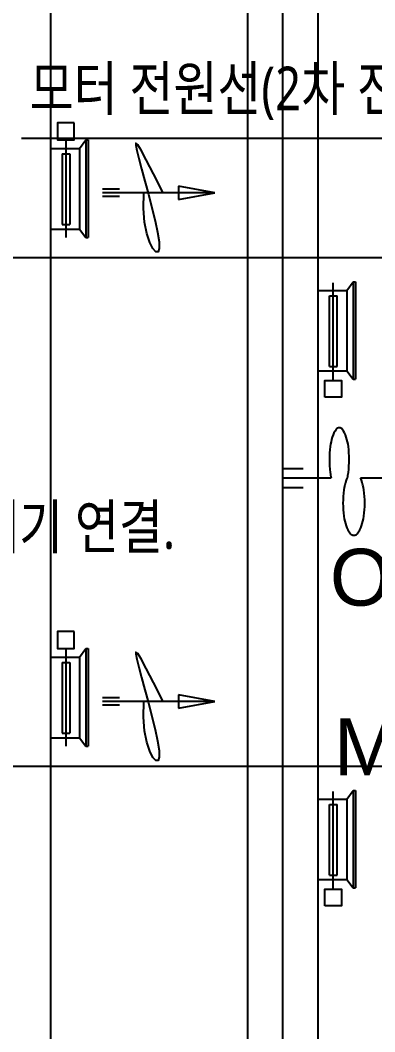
# Model space of a CAD drawing. Header units: millimetres. Extents: x 8533 to 164433, y 5768 to 115327.
# Drawn here: x 58016 to 60444, y 23595 to 30524 of the extents above; entities that cross this region are included whole.
import ezdxf
from ezdxf.enums import TextEntityAlignment as Align

# ---------------------------------------------------------------- set-up
doc = ezdxf.new("R2010")
doc.units = ezdxf.units.MM
doc.header["$LTSCALE"] = 250
for name, color, linetype in [('AA-XXXX-DIMS', 7, 'Continuous'), ('ARC', 8, 'Continuous'), ('FTEXT', 2, 'Continuous'), ('OUT', 4, 'Continuous'), ('p', 3, 'Continuous'), ('st', 4, 'Continuous'), ('전실제연_인버터', 3, 'Continuous')]:
    doc.layers.add(name, color=color, linetype=linetype)
doc.styles.add('DM', font='')
doc.styles.add('STYLE1', font='arial.ttf')
doc.styles.add('맑은고딕', font='')
doc.styles.get('DM').set_extended_font_data('Malgun Gothic')
doc.styles.get('맑은고딕').set_extended_font_data('Malgun Gothic')
doc.dimstyles.new('DIM_40', dxfattribs={"dimscale": 250, "dimtxt": 3, "dimasz": 1.5, "dimexe": 2, "dimexo": 2.5, "dimgap": 1, "dimtad": 1, "dimdec": 0, "dimzin": 0, "dimdsep": 46, "dimtxsty": '맑은고딕', "dimblk1": 'DIMDOT', "dimblk2": 'DIMDOT', "dimsah": 1, "dimcen": 0.09, "dimdle": 2, "dimclrd": 7, "dimclre": 7, "dimclrt": 3, "dimadec": 0, "dimazin": 0, "dimtfac": 1, "dimtdec": 0, "dimtix": 1, "dimtmove": 2, "dimatfit": 3, "dimldrblk": 'DIMDOT', "dimfxl": 1, "dimtolj": 1, "dimtzin": 0, "dimarcsym": 0})

# ---------------------------------------------------------------- blocks, each defined once
blk = doc.blocks.new('DIMDOT')
at = {"layer": 'AA-XXXX-DIMS'}
for p, q in [((0, -1.5), (0, 1.5)), ((-1.5, 0), (1.5, 0))]:
    blk.add_line(p, q, dxfattribs=at)
for radius in [0.5, 0.25]:
    blk.add_circle((0, 0), radius, dxfattribs=at)

msp = doc.modelspace()

# ---------------------------------------------------------------- linework, layer by layer
at = {"layer": 'ARC'}
for p, q in [((19210.6, 28899.9), (124753.7, 28899.9)), ((19210.6, 25415.1), (124753.6, 25415.1))]:
    msp.add_line(p, q, dxfattribs=at)
at = {"layer": 'OUT'}
for p, q in [((58329, 29705.1), (58329, 29036.9)), ((58421.2, 29645.3), (58465.8, 29705.1)), ((58465.8, 29705.1), (58481.5, 29705.1)), ((58465.8, 29705.1), (58465.8, 29036.9)), ((58481.5, 29705.1), (58481.5, 29036.9)), ((58224.9, 29645.3), (58421.2, 29645.3)), ((58303, 29608.9), (58303, 29125.3)), ((58303, 29608.9), (58355, 29608.9)), ((58355, 29608.9), (58355, 29125.3)), ((58421.2, 29645.3), (58421.2, 29094.1)), ((58303, 29125.3), (58355, 29125.3)), ((58224.9, 29094.1), (58421.2, 29094.1)), ((58421.2, 29094.1), (58465.8, 29036.9)), ((58465.8, 29036.9), (58481.5, 29036.9)), ((60159.5, 28056.8), (60159.5, 28725)), ((60251.7, 28673), (60296.3, 28732.8)), ((60296.3, 28732.8), (60311.9, 28732.8)), ((60296.3, 28732.8), (60296.3, 28064.6)), ((60311.9, 28732.8), (60311.9, 28064.6)), ((60055.4, 28673), (60251.7, 28673)), ((60133.4, 28153), (60133.4, 28636.6)), ((60133.4, 28636.6), (60185.5, 28636.6)), ((60185.5, 28153), (60185.5, 28636.6)), ((60251.7, 28673), (60251.7, 28121.8)), ((60133.4, 28153), (60185.5, 28153)), ((60055.4, 28121.8), (60251.7, 28121.8)), ((60251.7, 28121.8), (60296.3, 28064.6)), ((60296.3, 28064.6), (60311.9, 28064.6)), ((58329, 26220.3), (58329, 25552.1)), ((58421.2, 26160.5), (58465.8, 26220.3)), ((58465.8, 26220.3), (58481.5, 26220.3)), ((58465.8, 26220.3), (58465.8, 25552.1)), ((58481.5, 26220.3), (58481.5, 25552.1)), ((58224.9, 26160.5), (58421.2, 26160.5)), ((58421.2, 26160.5), (58421.2, 25609.3)), ((58303, 26124.1), (58303, 25640.5)), ((58303, 26124.1), (58355, 26124.1)), ((58355, 26124.1), (58355, 25640.5)), ((58303, 25640.5), (58355, 25640.5)), ((58224.9, 25609.3), (58421.2, 25609.3)), ((58421.2, 25609.3), (58465.8, 25552.1)), ((58465.8, 25552.1), (58481.5, 25552.1)), ((60159.5, 24572), (60159.5, 25240.2)), ((60251.7, 25188.2), (60296.3, 25248)), ((60296.3, 25248), (60311.9, 25248)), ((60296.3, 25248), (60296.3, 24579.8)), ((60311.9, 25248), (60311.9, 24579.8)), ((60055.4, 25188.2), (60251.7, 25188.2)), ((60251.7, 25188.2), (60251.7, 24637)), ((60133.4, 25151.8), (60185.5, 25151.8)), ((60133.4, 24668.2), (60133.4, 25151.8)), ((60185.5, 24668.2), (60185.5, 25151.8)), ((60055.4, 24637), (60251.7, 24637)), ((60133.4, 24668.2), (60185.5, 24668.2)), ((60251.7, 24637), (60296.3, 24579.8)), ((60296.3, 24579.8), (60311.9, 24579.8))]:
    msp.add_line(p, q, dxfattribs=at)
for points in [[(58271.2, 29820.6), (58271.2, 29705.1), (58386.7, 29705.1), (58386.7, 29820.6)], [(58386.7, 29820.6), (58271.2, 29820.6), (58271.2, 29705.1), (58386.7, 29705.1)]]:
    msp.add_lwpolyline(points, dxfattribs=at)
at = {"layer": 'OUT', "elevation": 0}
for points in [[(60101.7, 27941.3), (60101.7, 28056.8), (60217.2, 28056.8), (60217.2, 27941.3)], [(60101.7, 24456.5), (60101.7, 24572), (60217.2, 24572), (60217.2, 24456.5)]]:
    msp.add_lwpolyline(points, close=True, dxfattribs=at)
for points in [[(58271.2, 26335.8), (58271.2, 26220.3), (58386.7, 26220.3), (58386.7, 26335.8)], [(58386.7, 26335.8), (58271.2, 26335.8), (58271.2, 26220.3), (58386.7, 26220.3)]]:
    msp.add_lwpolyline(points, dxfattribs=at)
at = {"layer": 'p', "color": 4, "linetype": 'Continuous'}
for p, q in [((59574.8, 16846.5), (59574.8, 94152.9)), ((60055.4, 16846.5), (60055.4, 93679)), ((58224.9, 15017.4), (58224.9, 91125.6))]:
    msp.add_line(p, q, dxfattribs=at)
at = {"layer": 'p', "color": 1}
for p, q in [((59815.1, 16846.5), (59815.1, 93916)), ((58696.3, 29367.9), (58579.6, 29367.9)), ((59349.1, 29342), (58579.6, 29342)), ((58696.3, 29316.1), (58579.6, 29316.1)), ((58696.3, 25883.1), (58579.6, 25883.1)), ((59349.1, 25857.2), (58579.6, 25857.2)), ((58696.3, 25831.3), (58579.6, 25831.3))]:
    msp.add_line(p, q, dxfattribs=at)
at = {"layer": 'p', "color": 1, "linetype": 'Continuous'}
for p, q in [((59100.4, 29388.4), (59100.4, 29295.6)), ((59349.1, 29342), (59100.4, 29388.4)), ((59100.4, 29295.6), (59349.1, 29342)), ((59100.4, 25903.6), (59100.4, 25810.8)), ((59349.1, 25857.2), (59100.4, 25903.6)), ((59100.4, 25810.8), (59349.1, 25857.2))]:
    msp.add_line(p, q, dxfattribs=at)
at = {"layer": 'p', "color": 1}
for points in [[(58995.8, 29342), (58929.9, 29471.4), (58879.7, 29567.7), (58843.7, 29633.3), (58820.6, 29670.4), (58808.8, 29681.1), (58807, 29667.9), (58813.7, 29632.7), (58827.5, 29578), (58846.8, 29506.4), (58869.6, 29422.6), (58894.1, 29332), (58918.1, 29239.8), (58939.6, 29151.2), (58956.5, 29071.5), (58966.9, 29005.9), (58968.7, 28959.7), (58960.8, 28937), (58945.2, 28937.5), (58925.1, 28959.5), (58903.6, 29001.8), (58883.7, 29062.6), (58868.3, 29140.6), (58860.7, 29234.2), (58863.8, 29342)], [(58995.8, 25857.2), (58929.9, 25986.6), (58879.7, 26082.9), (58843.7, 26148.5), (58820.6, 26185.6), (58808.8, 26196.3), (58807, 26183.1), (58813.7, 26147.9), (58827.5, 26093.2), (58846.8, 26021.6), (58869.6, 25937.8), (58894.1, 25847.2), (58918.1, 25755), (58939.6, 25666.4), (58956.5, 25586.7), (58966.9, 25521.1), (58968.7, 25474.9), (58960.8, 25452.2), (58945.2, 25452.7), (58925.1, 25474.7), (58903.6, 25517), (58883.7, 25577.8), (58868.3, 25655.8), (58860.7, 25749.4), (58863.8, 25857.2)]]:
    msp.add_lwpolyline(points, dxfattribs=at)
at = {"layer": 'st', "color": 1}
for p, q in [((59813.9, 27454.5), (59954.5, 27454.5)), ((59816.8, 27389.1), (60145.7, 27389.1)), ((60254.8, 27389.1), (60256.6, 27389.1)), ((60347.2, 27389.1), (60652, 27389.1)), ((59813.9, 27323.6), (59954.5, 27323.6))]:
    msp.add_line(p, q, dxfattribs=at)
at = {"layer": 'st', "color": 1, "elevation": 0}
for points in [[(60256.6, 27389.1, 0.02484), (60263.3, 27426.2, 0.032193), (60269, 27515.3, 0.032193), (60263.3, 27604.4, 0.043567), (60249.1, 27668.9, 0.086075), (60221.7, 27722.3, 0.23532), (60201.1, 27732.5, 0.23532), (60180.6, 27722.3, 0.086075), (60153.1, 27668.9, 0.043567), (60139, 27604.4, 0.032193), (60133.2, 27515.3, 0.032193), (60139, 27426.2, 0.02484), (60145.7, 27389.1)], [(60254.8, 27389.1, 0.025799), (60248.2, 27372.6, 0.046785), (60232.7, 27306.9, 0.034822), (60226.4, 27216.5, 0.034822), (60232.7, 27126.2, 0.046785), (60248.2, 27060.5, 0.089905), (60277.9, 27006.8, 0.225171), (60301, 26995.9, 0.225171), (60324.1, 27006.8, 0.089905), (60353.8, 27060.5, 0.046785), (60369.3, 27126.2, 0.034822), (60375.6, 27216.5, 0.034822), (60369.3, 27306.9, 0.046785), (60353.8, 27372.6, 0.025799), (60347.2, 27389.1)]]:
    msp.add_lwpolyline(points, format="xyb", dxfattribs=at)

# ---------------------------------------------------------------- texts
at = {"layer": 'FTEXT', "style": 'DM', "width": 0.8}
for s, p in [('모터 전원선(2차 전원).', (58080.6, 30056.4, 0)), ('중계기 연결.', (57406.2, 27054.4))]:
    msp.add_text(s, height=300, dxfattribs=at).set_placement(p, align=Align.MIDDLE_LEFT)
at = {"layer": 'st', "color": 2, "style": 'STYLE1'}
for s, p in [('O.A', (60136.3, 26514)), ('M.F.D', (60164.1, 25352.5, 0))]:
    msp.add_text(s, height=389.35, dxfattribs=at).set_placement(p)

# ---------------------------------------------------------------- leaders
at = {"layer": '전실제연_인버터', "color": 1}
msp.add_leader([(62963.8, 26999.3), (61804.1, 29713), (58024.5, 29713)], dimstyle='DIM_40', override={"dimgap": 1, "dimtad": 0, "dimclrd": 1, "dimldrblk": 'Open90'}, dxfattribs=at)

doc.saveas('drawing.dxf')
